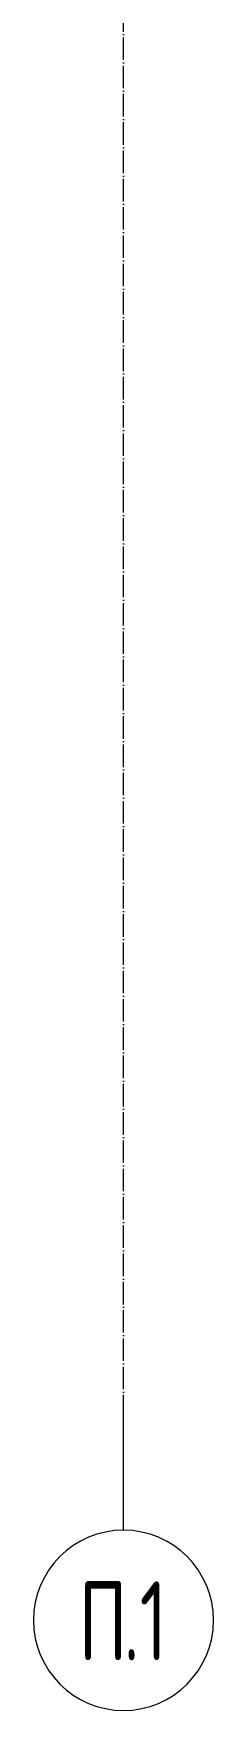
# Model space of a CAD drawing. Header units: millimetres. Extents: x 29094 to 49369, y -2577 to 78616.
# Drawn here: x 42537 to 42697, y -2497 to -1008 of the extents above; entities that cross this region are included whole.
import ezdxf

# ---------------------------------------------------------------- set-up
doc = ezdxf.new("R2010")
doc.units = ezdxf.units.MM
doc.linetypes.add('02 Штрихпунктирная _20 мм_', pattern=[25, 20, -2.5, 0, -2.5])
doc.layers.add('Оси', color=7, linetype='Continuous', lineweight=9)
doc.styles.add('ISOCPEUR', font='isocpeur.TTF', dxfattribs={"width": 0.7, "height": 70})

# ---------------------------------------------------------------- blocks, each defined once
blk = doc.blocks.new('Ось сетки - d_4мм-2765513-Б-Б Арм')
at = {"layer": 'Оси', "color": 12, "true_color": 0xc80000}
for start, end in [(0, 180), (0, 180), (180, 360), (180, 360)]:
    blk.add_arc((75914.1, -2416.6), 80, start, end, dxfattribs=at)

msp = doc.modelspace()

# ---------------------------------------------------------------- linework, layer by layer
at = {"layer": 'Оси', "linetype": '02 Штрихпунктирная _20 мм_'}
msp.add_line((42616.9203, -2236.5937), (42616.9203, 368.589), dxfattribs=at)
at = {"layer": 'Оси'}
msp.add_line((42616.9203, -2336.5937), (42616.9203, -2236.5937), dxfattribs=at)

# ---------------------------------------------------------------- block references
at = {"layer": 'Оси', "color": 12, "true_color": 0xc80000}
msp.add_blockref('Ось сетки - d_4мм-2765513-Б-Б Арм', (-33297.1871, 0), dxfattribs=at)

# ---------------------------------------------------------------- texts
at = {"layer": 'Оси', "char_height": 70, "width": 48.261587, "attachment_point": 1, "style": 'ISOCPEUR'}
for s, insert in [('\\fISOCPEUR|b0|i0|c204|p34|;\\W.7;П', (42577.0642, -2382.1017)), ('.1', (42616.884, -2382.1017))]:
    msp.add_mtext(s, dxfattribs=dict(at, insert=insert))

doc.saveas('drawing.dxf')
